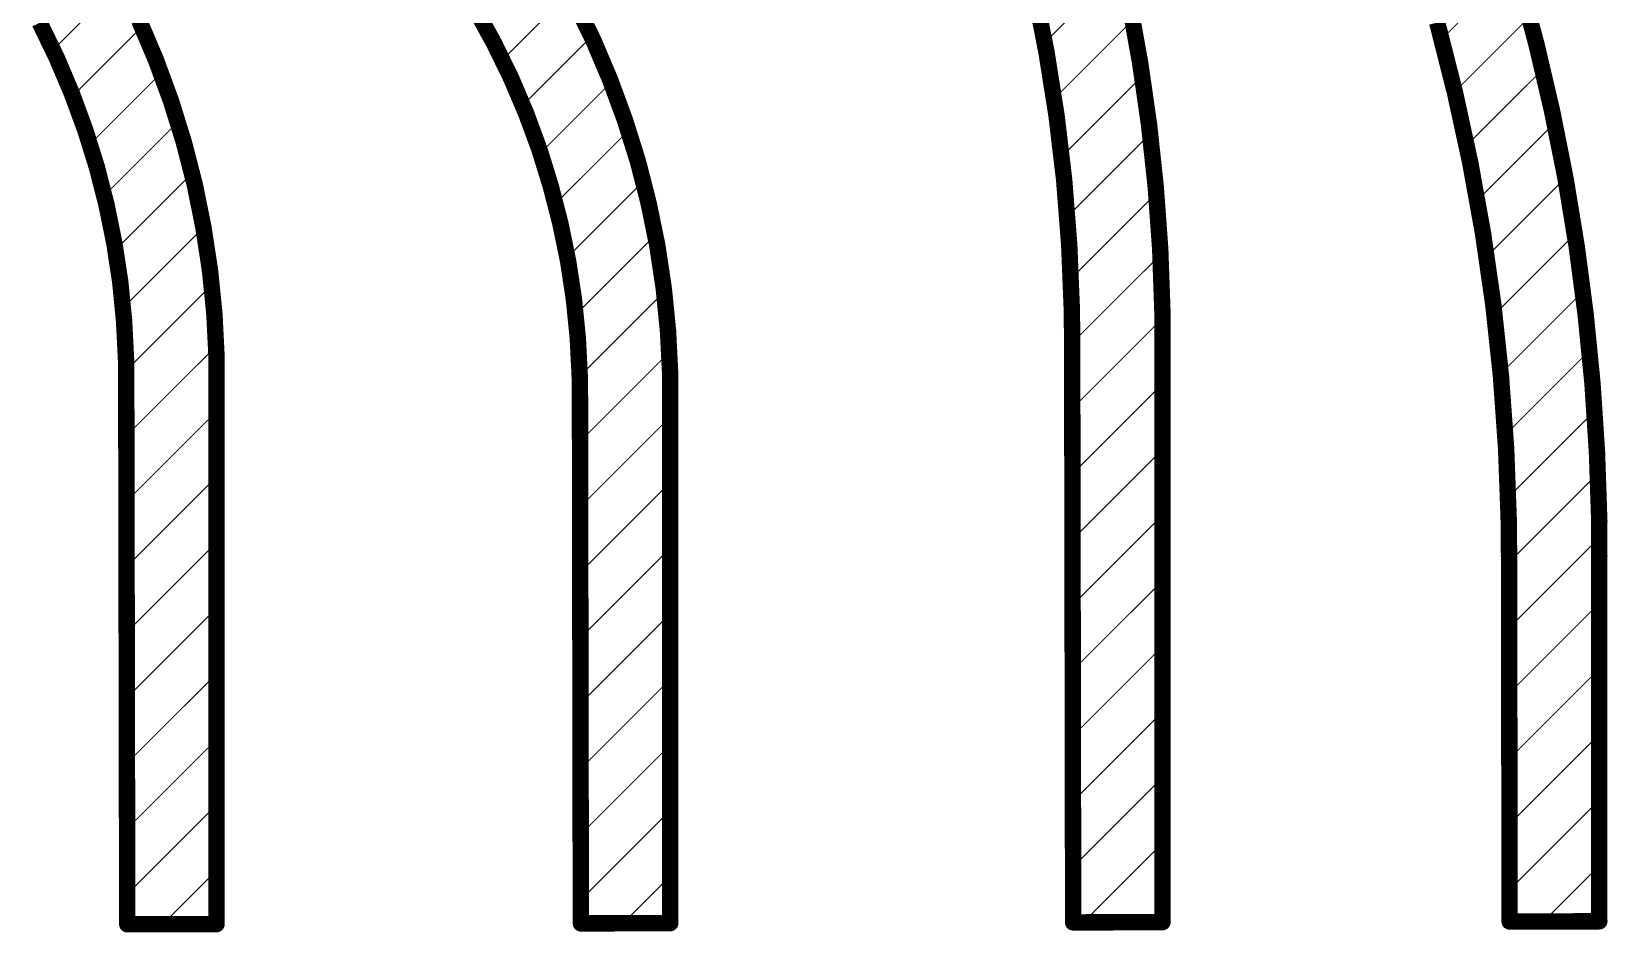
# Model space of a CAD drawing. Header units: millimetres. Extents: x 0 to 19.1, y 0 to 5.1.
# Drawn here: x 14.811 to 16.252, y 0.462 to 1.286 of the extents above; entities that cross this region are included whole.
import ezdxf

# ---------------------------------------------------------------- set-up
doc = ezdxf.new("R2010")
doc.units = ezdxf.units.MM
doc.header["$MEASUREMENT"] = 0
doc.layers.add('DrillDrawing', color=1, linetype='Continuous')

msp = doc.modelspace()

# ---------------------------------------------------------------- linework, layer by layer
at = {"layer": 'DrillDrawing'}
for points, const_width in [([(15.737, 1.2761), (15.8074, 1.3466)], 0.001), ([(16.0998, 1.279), (16.1675, 1.3467)], 0.001), ([(16.1705, 1.3358), (16.1868, 1.2749)], 0.015), ([(14.83, 1.2692), (14.8925, 1.3317)], 0.001), ([(15.7271, 1.3265), (15.7387, 1.2682)], 0.015), ([(15.2166, 1.3067), (15.2336, 1.2758)], 0.015), ([(15.2409, 1.2601), (15.303, 1.3222)], 0.001), ([(15.3071, 1.3139), (15.3244, 1.2785)], 0.015), ([(15.8144, 1.3136), (15.8245, 1.2575)], 0.015), ([(14.8182, 1.2944), (14.8337, 1.2624)], 0.015), ([(14.9091, 1.2966), (14.9246, 1.26)], 0.015), ([(15.7455, 1.2247), (15.8176, 1.2968)], 0.001), ([(16.0961, 1.2946), (16.1123, 1.2308)], 0.015), ([(16.112, 1.2312), (16.1804, 1.2996)], 0.001), ([(14.8482, 1.2274), (14.9118, 1.291)], 0.001), ([(15.2336, 1.2758), (15.2491, 1.2441)], 0.015), ([(15.2596, 1.2187), (15.323, 1.2822)], 0.001), ([(15.3244, 1.2785), (15.3398, 1.2422)], 0.015), ([(14.8337, 1.2624), (14.8476, 1.2296)], 0.015), ([(15.7387, 1.2682), (15.748, 1.2095)], 0.015), ([(16.1868, 1.2749), (16.2012, 1.2135)], 0.015), ([(14.9246, 1.26), (14.9383, 1.2227)], 0.015), ([(15.8245, 1.2575), (15.8326, 1.2011)], 0.015), ([(14.8638, 1.183), (14.9292, 1.2484)], 0.001), ([(15.2491, 1.2441), (15.2629, 1.2117)], 0.015), ([(15.2759, 1.1751), (15.3409, 1.2401)], 0.001), ([(15.3398, 1.2422), (15.3534, 1.2052)], 0.015), ([(15.7524, 1.1716), (15.8263, 1.2455)], 0.001), ([(16.1228, 1.182), (16.1924, 1.2516)], 0.001), ([(14.8476, 1.2296), (14.8599, 1.1961)], 0.015), ([(14.9383, 1.2227), (14.9501, 1.1847)], 0.015), ([(16.1123, 1.2308), (16.1263, 1.1665)], 0.015), ([(15.2629, 1.2117), (15.2751, 1.1786)], 0.015), ([(15.3534, 1.2052), (15.3652, 1.1676)], 0.015), ([(15.748, 1.2095), (15.755, 1.1505)], 0.015), ([(16.2012, 1.2135), (16.2135, 1.1517)], 0.015), ([(14.8599, 1.1961), (14.8705, 1.1621)], 0.015), ([(14.8769, 1.1361), (14.9445, 1.2037)], 0.001), ([(15.2895, 1.1287), (15.3566, 1.1958)], 0.001), ([(15.8326, 1.2011), (15.8387, 1.1444)], 0.015), ([(16.1325, 1.1317), (16.2035, 1.2027)], 0.001), ([(14.9501, 1.1847), (14.96, 1.1462)], 0.015), ([(15.2751, 1.1786), (15.2855, 1.1449)], 0.015), ([(15.7576, 1.1168), (15.8336, 1.1928)], 0.001), ([(14.8705, 1.1621), (14.8793, 1.1277)], 0.015), ([(15.3652, 1.1676), (15.375, 1.1294)], 0.015), ([(16.1263, 1.1665), (16.138, 1.1018)], 0.015), ([(14.8873, 1.0865), (14.9575, 1.1567)], 0.001), ([(14.96, 1.1462), (14.9679, 1.1072)], 0.015), ([(15.755, 1.1505), (15.7596, 1.0912)], 0.015), ([(16.141, 1.0802), (16.2134, 1.1526)], 0.001), ([(16.2135, 1.1517), (16.2237, 1.0896)], 0.015), ([(15.2855, 1.1449), (15.2943, 1.1108)], 0.015), ([(15.3005, 1.0797), (15.3701, 1.1493)], 0.001), ([(15.7608, 1.06), (15.8392, 1.1384)], 0.001), ([(15.8387, 1.1444), (15.8428, 1.0875)], 0.015), ([(14.8793, 1.1277), (14.8864, 1.0928)], 0.015), ([(15.375, 1.1294), (15.3829, 1.0908)], 0.015), ([(14.9679, 1.1072), (14.9739, 1.0679)], 0.015), ([(15.2943, 1.1108), (15.3014, 1.0763)], 0.015), ([(14.8864, 1.0928), (14.8918, 1.0576)], 0.015), ([(14.8941, 1.0333), (14.968, 1.1072)], 0.001), ([(15.308, 1.0272), (15.3811, 1.1003)], 0.001), ([(15.3829, 1.0908), (15.3888, 1.0518)], 0.015), ([(15.7596, 1.0912), (15.762, 1.0318)], 0.015), ([(16.138, 1.1018), (16.1474, 1.0367)], 0.015), ([(16.1483, 1.0275), (16.2219, 1.1011)], 0.001), ([(16.2237, 1.0896), (16.2319, 1.0271)], 0.015), ([(15.3014, 1.0763), (15.3067, 1.0414)], 0.015), ([(15.7623, 1.0015), (15.843, 1.0822)], 0.001), ([(15.8428, 1.0875), (15.8448, 1.0306)], 0.015), ([(14.9739, 1.0679), (14.9779, 1.0284)], 0.015), ([(14.8918, 1.0576), (14.8953, 1.0221)], 0.015), ([(14.8972, 0.9764), (14.9753, 1.0545)], 0.001), ([(15.3888, 1.0518), (15.3927, 1.0126)], 0.015), ([(15.3067, 1.0414), (15.3102, 1.0063)], 0.015), ([(15.3119, 0.9711), (15.3892, 1.0484)], 0.001), ([(15.762, 1.0318), (15.7623, 1.0021)], 0.015), ([(15.8448, 1.0021), (15.8448, 1.0306)], 0.015), ([(16.1474, 1.0367), (16.1544, 0.9712)], 0.015), ([(16.1541, 0.9733), (16.2292, 1.0484)], 0.001), ([(14.8953, 1.0221), (14.8971, 0.9866)], 0.015), ([(14.9779, 1.0284), (14.9799, 0.9886)], 0.015), ([(15.7624, 0.9416), (15.8448, 1.024)], 0.001), ([(16.2319, 1.0271), (16.2381, 0.9644)], 0.015), ([(15.3102, 1.0063), (15.312, 0.9711)], 0.015), ([(15.3927, 1.0126), (15.3947, 0.9732)], 0.015), ([(15.7623, 1.0021), (15.7632, 0.4716)], 0.015), ([(15.8448, 1.0021), (15.8448, 0.4718)], 0.015), ([(14.8974, 0.9166), (14.9794, 0.9986)], 0.001), ([(14.9799, 0.9688), (14.9799, 0.9886)], 0.015), ([(16.1582, 0.9174), (16.2352, 0.9944)], 0.001), ([(14.8971, 0.9866), (14.8973, 0.9688)], 0.015), ([(15.3123, 0.9115), (15.3938, 0.993)], 0.001), ([(15.3947, 0.9535), (15.3947, 0.9732)], 0.015), ([(14.8973, 0.9688), (14.8982, 0.4699)], 0.015), ([(14.9799, 0.9688), (14.9799, 0.47)], 0.015), ([(15.312, 0.9711), (15.3122, 0.9535)], 0.015), ([(16.1544, 0.9712), (16.1591, 0.9056)], 0.015), ([(16.2381, 0.9644), (16.2422, 0.9015)], 0.015), ([(15.3122, 0.9535), (15.313, 0.4707)], 0.015), ([(15.3947, 0.9535), (15.3947, 0.4709)], 0.015), ([(15.7625, 0.8817), (15.8448, 0.964)], 0.001), ([(14.8975, 0.8567), (14.9799, 0.9391)], 0.001), ([(16.1607, 0.8599), (16.2398, 0.939)], 0.001), ([(15.3124, 0.8516), (15.3947, 0.9339)], 0.001), ([(16.1591, 0.9056), (16.1615, 0.8399)], 0.015), ([(16.2422, 0.9015), (16.2443, 0.8385)], 0.015), ([(15.7626, 0.8218), (15.8448, 0.904)], 0.001), ([(14.8976, 0.7968), (14.9799, 0.8791)], 0.001), ([(16.1618, 0.801), (16.2429, 0.8821)], 0.001), ([(15.3125, 0.7917), (15.3947, 0.8739)], 0.001), ([(15.7627, 0.7619), (15.8448, 0.844)], 0.001), ([(16.1615, 0.8399), (16.1618, 0.807)], 0.015), ([(16.2443, 0.807), (16.2443, 0.8385)], 0.015), ([(16.1619, 0.7411), (16.2443, 0.8235)], 0.001), ([(14.8977, 0.7369), (14.9799, 0.8191)], 0.001), ([(15.3126, 0.7318), (15.3947, 0.8139)], 0.001), ([(16.1618, 0.807), (16.1623, 0.4724)], 0.015), ([(16.2443, 0.807), (16.2443, 0.4726)], 0.015), ([(15.7628, 0.702), (15.8448, 0.784)], 0.001), ([(16.162, 0.6812), (16.2443, 0.7635)], 0.001), ([(14.8979, 0.677), (14.9799, 0.7591)], 0.001), ([(15.3127, 0.6719), (15.3947, 0.7539)], 0.001), ([(15.7629, 0.6421), (15.8448, 0.724)], 0.001), ([(14.898, 0.6172), (14.9799, 0.6991)], 0.001), ([(15.3128, 0.612), (15.3947, 0.6939)], 0.001), ([(16.1621, 0.6213), (16.2443, 0.7035)], 0.001), ([(15.763, 0.5822), (15.8448, 0.664)], 0.001), ([(14.8981, 0.5573), (14.9799, 0.6391)], 0.001), ([(15.3129, 0.5521), (15.3947, 0.6339)], 0.001), ([(16.1622, 0.5614), (16.2443, 0.6435)], 0.001), ([(15.7631, 0.5223), (15.8448, 0.604)], 0.001), ([(14.8982, 0.4974), (14.9799, 0.5791)], 0.001), ([(16.1623, 0.5015), (16.2443, 0.5835)], 0.001), ([(15.313, 0.4922), (15.3947, 0.5739)], 0.001), ([(15.7717, 0.4709), (15.8448, 0.544)], 0.001), ([(14.93, 0.4692), (14.9799, 0.5191)], 0.001), ([(16.1925, 0.4717), (16.2443, 0.5235)], 0.001), ([(15.3508, 0.47), (15.3947, 0.5139)], 0.001), ([(14.8982, 0.4699), (14.9799, 0.47)], 0.015), ([(15.313, 0.4707), (15.3947, 0.4709)], 0.015), ([(15.7632, 0.4716), (15.8448, 0.4718)], 0.015), ([(15.8318, 0.471), (15.8448, 0.484)], 0.001), ([(16.1623, 0.4724), (16.2443, 0.4726)], 0.015)]:
    msp.add_lwpolyline(points, dxfattribs=dict(at, const_width=const_width))
for points, const_width in [([(15.2299, 1.2758, 1), (15.2374, 1.2758, 1)], 0.0075), ([(15.2299, 1.2758, 1), (15.2374, 1.2758, 1)], 0.0075), ([(15.3206, 1.2785, 1), (15.3281, 1.2785, 1)], 0.0075), ([(15.3206, 1.2785, 1), (15.3281, 1.2785, 1)], 0.0075), ([(15.3227, 1.2822, 1), (15.3232, 1.2822, 1)], 0.0005), ([(14.83, 1.2624, 1), (14.8375, 1.2624, 1)], 0.0075), ([(14.83, 1.2624, 1), (14.8375, 1.2624, 1)], 0.0075), ([(14.8298, 1.2692, 1), (14.8303, 1.2692, 1)], 0.0005), ([(15.7349, 1.2682, 1), (15.7424, 1.2682, 1)], 0.0075), ([(15.7349, 1.2682, 1), (15.7424, 1.2682, 1)], 0.0075), ([(15.7367, 1.2761, 1), (15.7372, 1.2761, 1)], 0.0005), ([(16.0996, 1.279, 1), (16.1001, 1.279, 1)], 0.0005), ([(16.1831, 1.2749, 1), (16.1906, 1.2749, 1)], 0.0075), ([(16.1831, 1.2749, 1), (16.1906, 1.2749, 1)], 0.0075), ([(14.9209, 1.26, 1), (14.9284, 1.26, 1)], 0.0075), ([(14.9209, 1.26, 1), (14.9284, 1.26, 1)], 0.0075), ([(15.2407, 1.2601, 1), (15.2412, 1.2601, 1)], 0.0005), ([(15.8207, 1.2575, 1), (15.8282, 1.2575, 1)], 0.0075), ([(15.8207, 1.2575, 1), (15.8282, 1.2575, 1)], 0.0075), ([(14.9289, 1.2484, 1), (14.9294, 1.2484, 1)], 0.0005), ([(15.2453, 1.2441, 1), (15.2528, 1.2441, 1)], 0.0075), ([(15.2453, 1.2441, 1), (15.2528, 1.2441, 1)], 0.0075), ([(15.3361, 1.2422, 1), (15.3436, 1.2422, 1)], 0.0075), ([(15.3361, 1.2422, 1), (15.3436, 1.2422, 1)], 0.0075), ([(15.3406, 1.2401, 1), (15.3411, 1.2401, 1)], 0.0005), ([(15.8261, 1.2455, 1), (15.8266, 1.2455, 1)], 0.0005), ([(16.1922, 1.2516, 1), (16.1927, 1.2516, 1)], 0.0005), ([(14.8439, 1.2296, 1), (14.8514, 1.2296, 1)], 0.0075), ([(14.8439, 1.2296, 1), (14.8514, 1.2296, 1)], 0.0075), ([(14.8479, 1.2274, 1), (14.8484, 1.2274, 1)], 0.0005), ([(14.9346, 1.2227, 1), (14.9421, 1.2227, 1)], 0.0075), ([(14.9346, 1.2227, 1), (14.9421, 1.2227, 1)], 0.0075), ([(15.7452, 1.2247, 1), (15.7457, 1.2247, 1)], 0.0005), ([(16.1086, 1.2308, 1), (16.1161, 1.2308, 1)], 0.0075), ([(16.1086, 1.2308, 1), (16.1161, 1.2308, 1)], 0.0075), ([(16.1118, 1.2312, 1), (16.1123, 1.2312, 1)], 0.0005), ([(15.2591, 1.2117, 1), (15.2666, 1.2117, 1)], 0.0075), ([(15.2591, 1.2117, 1), (15.2666, 1.2117, 1)], 0.0075), ([(15.2593, 1.2187, 1), (15.2598, 1.2187, 1)], 0.0005), ([(15.3497, 1.2052, 1), (15.3572, 1.2052, 1)], 0.0075), ([(15.3497, 1.2052, 1), (15.3572, 1.2052, 1)], 0.0075), ([(15.7442, 1.2095, 1), (15.7517, 1.2095, 1)], 0.0075), ([(15.7442, 1.2095, 1), (15.7517, 1.2095, 1)], 0.0075), ([(16.1974, 1.2135, 1), (16.2049, 1.2135, 1)], 0.0075), ([(16.1974, 1.2135, 1), (16.2049, 1.2135, 1)], 0.0075), ([(14.8562, 1.1961, 1), (14.8637, 1.1961, 1)], 0.0075), ([(14.8562, 1.1961, 1), (14.8637, 1.1961, 1)], 0.0075), ([(14.9442, 1.2037, 1), (14.9447, 1.2037, 1)], 0.0005), ([(15.3564, 1.1958, 1), (15.3569, 1.1958, 1)], 0.0005), ([(15.8289, 1.2011, 1), (15.8364, 1.2011, 1)], 0.0075), ([(15.8289, 1.2011, 1), (15.8364, 1.2011, 1)], 0.0075), ([(16.2032, 1.2027, 1), (16.2037, 1.2027, 1)], 0.0005), ([(14.8635, 1.183, 1), (14.864, 1.183, 1)], 0.0005), ([(14.9464, 1.1847, 1), (14.9539, 1.1847, 1)], 0.0075), ([(14.9464, 1.1847, 1), (14.9539, 1.1847, 1)], 0.0075), ([(15.2713, 1.1786, 1), (15.2788, 1.1786, 1)], 0.0075), ([(15.2713, 1.1786, 1), (15.2788, 1.1786, 1)], 0.0075), ([(15.8333, 1.1928, 1), (15.8338, 1.1928, 1)], 0.0005), ([(16.1226, 1.182, 1), (16.1231, 1.182, 1)], 0.0005), ([(14.8667, 1.1621, 1), (14.8742, 1.1621, 1)], 0.0075), ([(14.8667, 1.1621, 1), (14.8742, 1.1621, 1)], 0.0075), ([(15.2757, 1.1751, 1), (15.2762, 1.1751, 1)], 0.0005), ([(15.3614, 1.1676, 1), (15.3689, 1.1676, 1)], 0.0075), ([(15.3614, 1.1676, 1), (15.3689, 1.1676, 1)], 0.0075), ([(15.7521, 1.1716, 1), (15.7526, 1.1716, 1)], 0.0005), ([(16.1226, 1.1665, 1), (16.1301, 1.1665, 1)], 0.0075), ([(16.1226, 1.1665, 1), (16.1301, 1.1665, 1)], 0.0075), ([(14.9562, 1.1462, 1), (14.9637, 1.1462, 1)], 0.0075), ([(14.9562, 1.1462, 1), (14.9637, 1.1462, 1)], 0.0075), ([(14.9572, 1.1567, 1), (14.9577, 1.1567, 1)], 0.0005), ([(15.7512, 1.1505, 1), (15.7587, 1.1505, 1)], 0.0075), ([(15.7512, 1.1505, 1), (15.7587, 1.1505, 1)], 0.0075), ([(16.2097, 1.1517, 1), (16.2172, 1.1517, 1)], 0.0075), ([(16.2097, 1.1517, 1), (16.2172, 1.1517, 1)], 0.0075), ([(16.2132, 1.1526, 1), (16.2137, 1.1526, 1)], 0.0005), ([(15.2818, 1.1449, 1), (15.2893, 1.1449, 1)], 0.0075), ([(15.2818, 1.1449, 1), (15.2893, 1.1449, 1)], 0.0075), ([(15.3698, 1.1493, 1), (15.3703, 1.1493, 1)], 0.0005), ([(15.835, 1.1444, 1), (15.8425, 1.1444, 1)], 0.0075), ([(15.835, 1.1444, 1), (15.8425, 1.1444, 1)], 0.0075), ([(15.8389, 1.1384, 1), (15.8394, 1.1384, 1)], 0.0005), ([(14.8756, 1.1277, 1), (14.8831, 1.1277, 1)], 0.0075), ([(14.8756, 1.1277, 1), (14.8831, 1.1277, 1)], 0.0075), ([(14.8767, 1.1361, 1), (14.8772, 1.1361, 1)], 0.0005), ([(15.2893, 1.1287, 1), (15.2898, 1.1287, 1)], 0.0005), ([(15.3712, 1.1294, 1), (15.3787, 1.1294, 1)], 0.0075), ([(15.3712, 1.1294, 1), (15.3787, 1.1294, 1)], 0.0075), ([(16.1322, 1.1317, 1), (16.1327, 1.1317, 1)], 0.0005), ([(14.9642, 1.1072, 1), (14.9717, 1.1072, 1)], 0.0075), ([(14.9642, 1.1072, 1), (14.9717, 1.1072, 1)], 0.0075), ([(15.2906, 1.1108, 1), (15.2981, 1.1108, 1)], 0.0075), ([(15.2906, 1.1108, 1), (15.2981, 1.1108, 1)], 0.0075), ([(15.7573, 1.1168, 1), (15.7578, 1.1168, 1)], 0.0005), ([(14.8827, 1.0928, 1), (14.8902, 1.0928, 1)], 0.0075), ([(14.8827, 1.0928, 1), (14.8902, 1.0928, 1)], 0.0075), ([(14.9678, 1.1072, 1), (14.9683, 1.1072, 1)], 0.0005), ([(15.3791, 1.0908, 1), (15.3866, 1.0908, 1)], 0.0075), ([(15.3791, 1.0908, 1), (15.3866, 1.0908, 1)], 0.0075), ([(15.3808, 1.1003, 1), (15.3813, 1.1003, 1)], 0.0005), ([(15.7559, 1.0912, 1), (15.7634, 1.0912, 1)], 0.0075), ([(15.7559, 1.0912, 1), (15.7634, 1.0912, 1)], 0.0075), ([(16.1343, 1.1018, 1), (16.1418, 1.1018, 1)], 0.0075), ([(16.1343, 1.1018, 1), (16.1418, 1.1018, 1)], 0.0075), ([(16.22, 1.0896, 1), (16.2275, 1.0896, 1)], 0.0075), ([(16.22, 1.0896, 1), (16.2275, 1.0896, 1)], 0.0075), ([(16.2217, 1.1011, 1), (16.2222, 1.1011, 1)], 0.0005), ([(14.887, 1.0865, 1), (14.8875, 1.0865, 1)], 0.0005), ([(15.2976, 1.0763, 1), (15.3051, 1.0763, 1)], 0.0075), ([(15.2976, 1.0763, 1), (15.3051, 1.0763, 1)], 0.0075), ([(15.839, 1.0875, 1), (15.8465, 1.0875, 1)], 0.0075), ([(15.839, 1.0875, 1), (15.8465, 1.0875, 1)], 0.0075), ([(15.8427, 1.0822, 1), (15.8432, 1.0822, 1)], 0.0005), ([(14.9701, 1.0679, 1), (14.9776, 1.0679, 1)], 0.0075), ([(14.9701, 1.0679, 1), (14.9776, 1.0679, 1)], 0.0075), ([(15.3003, 1.0797, 1), (15.3008, 1.0797, 1)], 0.0005), ([(16.1408, 1.0802, 1), (16.1413, 1.0802, 1)], 0.0005), ([(14.888, 1.0576, 1), (14.8955, 1.0576, 1)], 0.0075), ([(14.888, 1.0576, 1), (14.8955, 1.0576, 1)], 0.0075), ([(14.9751, 1.0545, 1), (14.9756, 1.0545, 1)], 0.0005), ([(15.385, 1.0518, 1), (15.3925, 1.0518, 1)], 0.0075), ([(15.385, 1.0518, 1), (15.3925, 1.0518, 1)], 0.0075), ([(15.7606, 1.06, 1), (15.7611, 1.06, 1)], 0.0005), ([(15.3029, 1.0414, 1), (15.3104, 1.0414, 1)], 0.0075), ([(15.3029, 1.0414, 1), (15.3104, 1.0414, 1)], 0.0075), ([(15.389, 1.0484, 1), (15.3895, 1.0484, 1)], 0.0005), ([(15.7582, 1.0318, 1), (15.7657, 1.0318, 1)], 0.0075), ([(15.7582, 1.0318, 1), (15.7657, 1.0318, 1)], 0.0075), ([(15.8411, 1.0306, 1), (15.8486, 1.0306, 1)], 0.0075), ([(15.8411, 1.0306, 1), (15.8486, 1.0306, 1)], 0.0075), ([(16.1436, 1.0367, 1), (16.1511, 1.0367, 1)], 0.0075), ([(16.1436, 1.0367, 1), (16.1511, 1.0367, 1)], 0.0075), ([(16.229, 1.0484, 1), (16.2295, 1.0484, 1)], 0.0005), ([(14.8916, 1.0221, 1), (14.8991, 1.0221, 1)], 0.0075), ([(14.8916, 1.0221, 1), (14.8991, 1.0221, 1)], 0.0075), ([(14.8939, 1.0333, 1), (14.8944, 1.0333, 1)], 0.0005), ([(14.9741, 1.0284, 1), (14.9816, 1.0284, 1)], 0.0075), ([(14.9741, 1.0284, 1), (14.9816, 1.0284, 1)], 0.0075), ([(15.3078, 1.0272, 1), (15.3083, 1.0272, 1)], 0.0005), ([(15.8446, 1.024, 1), (15.8451, 1.024, 1)], 0.0005), ([(16.148, 1.0275, 1), (16.1485, 1.0275, 1)], 0.0005), ([(16.2282, 1.0271, 1), (16.2357, 1.0271, 1)], 0.0075), ([(16.2282, 1.0271, 1), (16.2357, 1.0271, 1)], 0.0075), ([(15.3065, 1.0063, 1), (15.314, 1.0063, 1)], 0.0075), ([(15.3065, 1.0063, 1), (15.314, 1.0063, 1)], 0.0075), ([(15.389, 1.0126, 1), (15.3965, 1.0126, 1)], 0.0075), ([(15.389, 1.0126, 1), (15.3965, 1.0126, 1)], 0.0075), ([(15.7585, 1.0021, 1), (15.766, 1.0021, 1)], 0.0075), ([(15.7585, 1.0021, 1), (15.766, 1.0021, 1)], 0.0075), ([(15.8411, 1.0021, 1), (15.8486, 1.0021, 1)], 0.0075), ([(15.8411, 1.0021, 1), (15.8486, 1.0021, 1)], 0.0075), ([(14.9761, 0.9886, 1), (14.9836, 0.9886, 1)], 0.0075), ([(14.9761, 0.9886, 1), (14.9836, 0.9886, 1)], 0.0075), ([(14.9792, 0.9986, 1), (14.9797, 0.9986, 1)], 0.0005), ([(15.762, 1.0015, 1), (15.7625, 1.0015, 1)], 0.0005), ([(16.235, 0.9944, 1), (16.2355, 0.9944, 1)], 0.0005), ([(14.8934, 0.9866, 1), (14.9009, 0.9866, 1)], 0.0075), ([(14.8934, 0.9866, 1), (14.9009, 0.9866, 1)], 0.0075), ([(15.391, 0.9732, 1), (15.3985, 0.9732, 1)], 0.0075), ([(15.391, 0.9732, 1), (15.3985, 0.9732, 1)], 0.0075), ([(15.3935, 0.993, 1), (15.394, 0.993, 1)], 0.0005), ([(14.8936, 0.9688, 1), (14.9011, 0.9688, 1)], 0.0075), ([(14.8936, 0.9688, 1), (14.9011, 0.9688, 1)], 0.0075), ([(14.897, 0.9764, 1), (14.8975, 0.9764, 1)], 0.0005), ([(14.9761, 0.9688, 1), (14.9836, 0.9688, 1)], 0.0075), ([(14.9761, 0.9688, 1), (14.9836, 0.9688, 1)], 0.0075), ([(15.3082, 0.9711, 1), (15.3157, 0.9711, 1)], 0.0075), ([(15.3082, 0.9711, 1), (15.3157, 0.9711, 1)], 0.0075), ([(15.3117, 0.9711, 1), (15.3122, 0.9711, 1)], 0.0005), ([(16.1507, 0.9712, 1), (16.1582, 0.9712, 1)], 0.0075), ([(16.1507, 0.9712, 1), (16.1582, 0.9712, 1)], 0.0075), ([(16.1539, 0.9733, 1), (16.1544, 0.9733, 1)], 0.0005), ([(16.2344, 0.9644, 1), (16.2419, 0.9644, 1)], 0.0075), ([(16.2344, 0.9644, 1), (16.2419, 0.9644, 1)], 0.0075), ([(15.3085, 0.9535, 1), (15.316, 0.9535, 1)], 0.0075), ([(15.3085, 0.9535, 1), (15.316, 0.9535, 1)], 0.0075), ([(15.391, 0.9535, 1), (15.3985, 0.9535, 1)], 0.0075), ([(15.391, 0.9535, 1), (15.3985, 0.9535, 1)], 0.0075), ([(15.8446, 0.964, 1), (15.8451, 0.964, 1)], 0.0005), ([(14.9796, 0.9391, 1), (14.9801, 0.9391, 1)], 0.0005), ([(15.7621, 0.9416, 1), (15.7626, 0.9416, 1)], 0.0005), ([(16.2396, 0.939, 1), (16.2401, 0.939, 1)], 0.0005), ([(15.3945, 0.9339, 1), (15.395, 0.9339, 1)], 0.0005), ([(14.8972, 0.9166, 1), (14.8977, 0.9166, 1)], 0.0005), ([(15.312, 0.9115, 1), (15.3125, 0.9115, 1)], 0.0005), ([(16.1554, 0.9056, 1), (16.1629, 0.9056, 1)], 0.0075), ([(16.1554, 0.9056, 1), (16.1629, 0.9056, 1)], 0.0075), ([(16.158, 0.9174, 1), (16.1585, 0.9174, 1)], 0.0005), ([(16.2385, 0.9015, 1), (16.246, 0.9015, 1)], 0.0075), ([(16.2385, 0.9015, 1), (16.246, 0.9015, 1)], 0.0075), ([(15.8446, 0.904, 1), (15.8451, 0.904, 1)], 0.0005), ([(14.9796, 0.8791, 1), (14.9801, 0.8791, 1)], 0.0005), ([(15.7622, 0.8817, 1), (15.7627, 0.8817, 1)], 0.0005), ([(16.2427, 0.8821, 1), (16.2432, 0.8821, 1)], 0.0005), ([(15.3945, 0.8739, 1), (15.395, 0.8739, 1)], 0.0005), ([(14.8973, 0.8567, 1), (14.8978, 0.8567, 1)], 0.0005), ([(15.3121, 0.8516, 1), (15.3126, 0.8516, 1)], 0.0005), ([(16.1605, 0.8599, 1), (16.161, 0.8599, 1)], 0.0005), ([(15.8446, 0.844, 1), (15.8451, 0.844, 1)], 0.0005), ([(16.1577, 0.8399, 1), (16.1652, 0.8399, 1)], 0.0075), ([(16.1577, 0.8399, 1), (16.1652, 0.8399, 1)], 0.0075), ([(16.2406, 0.8385, 1), (16.2481, 0.8385, 1)], 0.0075), ([(16.2406, 0.8385, 1), (16.2481, 0.8385, 1)], 0.0075), ([(15.7623, 0.8218, 1), (15.7628, 0.8218, 1)], 0.0005), ([(16.2441, 0.8235, 1), (16.2446, 0.8235, 1)], 0.0005), ([(14.9796, 0.8191, 1), (14.9801, 0.8191, 1)], 0.0005), ([(15.3945, 0.8139, 1), (15.395, 0.8139, 1)], 0.0005), ([(16.158, 0.807, 1), (16.1655, 0.807, 1)], 0.0075), ([(16.158, 0.807, 1), (16.1655, 0.807, 1)], 0.0075), ([(16.2406, 0.807, 1), (16.2481, 0.807, 1)], 0.0075), ([(16.2406, 0.807, 1), (16.2481, 0.807, 1)], 0.0075), ([(14.8974, 0.7968, 1), (14.8979, 0.7968, 1)], 0.0005), ([(16.1615, 0.801, 1), (16.162, 0.801, 1)], 0.0005), ([(15.3122, 0.7917, 1), (15.3127, 0.7917, 1)], 0.0005), ([(15.8446, 0.784, 1), (15.8451, 0.784, 1)], 0.0005), ([(16.2441, 0.7635, 1), (16.2446, 0.7635, 1)], 0.0005), ([(14.9796, 0.7591, 1), (14.9801, 0.7591, 1)], 0.0005), ([(15.3945, 0.7539, 1), (15.395, 0.7539, 1)], 0.0005), ([(15.7624, 0.7619, 1), (15.7629, 0.7619, 1)], 0.0005), ([(14.8975, 0.7369, 1), (14.898, 0.7369, 1)], 0.0005), ([(16.1616, 0.7411, 1), (16.1621, 0.7411, 1)], 0.0005), ([(15.3123, 0.7318, 1), (15.3128, 0.7318, 1)], 0.0005), ([(15.8446, 0.724, 1), (15.8451, 0.724, 1)], 0.0005), ([(14.9796, 0.6991, 1), (14.9801, 0.6991, 1)], 0.0005), ([(15.3945, 0.6939, 1), (15.395, 0.6939, 1)], 0.0005), ([(15.7625, 0.702, 1), (15.763, 0.702, 1)], 0.0005), ([(16.2441, 0.7035, 1), (16.2446, 0.7035, 1)], 0.0005), ([(14.8976, 0.677, 1), (14.8981, 0.677, 1)], 0.0005), ([(16.1617, 0.6812, 1), (16.1622, 0.6812, 1)], 0.0005), ([(15.3124, 0.6719, 1), (15.3129, 0.6719, 1)], 0.0005), ([(15.8446, 0.664, 1), (15.8451, 0.664, 1)], 0.0005), ([(14.9796, 0.6391, 1), (14.9801, 0.6391, 1)], 0.0005), ([(15.3945, 0.6339, 1), (15.395, 0.6339, 1)], 0.0005), ([(15.7626, 0.6421, 1), (15.7631, 0.6421, 1)], 0.0005), ([(16.2441, 0.6435, 1), (16.2446, 0.6435, 1)], 0.0005), ([(16.1618, 0.6213, 1), (16.1623, 0.6213, 1)], 0.0005), ([(14.8977, 0.6172, 1), (14.8982, 0.6172, 1)], 0.0005), ([(15.3126, 0.612, 1), (15.3131, 0.612, 1)], 0.0005), ([(15.8446, 0.604, 1), (15.8451, 0.604, 1)], 0.0005), ([(14.9796, 0.5791, 1), (14.9801, 0.5791, 1)], 0.0005), ([(15.7627, 0.5822, 1), (15.7632, 0.5822, 1)], 0.0005), ([(16.2441, 0.5835, 1), (16.2446, 0.5835, 1)], 0.0005), ([(15.3945, 0.5739, 1), (15.395, 0.5739, 1)], 0.0005), ([(14.8978, 0.5573, 1), (14.8983, 0.5573, 1)], 0.0005), ([(15.3127, 0.5521, 1), (15.3132, 0.5521, 1)], 0.0005), ([(16.1619, 0.5614, 1), (16.1624, 0.5614, 1)], 0.0005), ([(15.8446, 0.544, 1), (15.8451, 0.544, 1)], 0.0005), ([(14.9796, 0.5191, 1), (14.9801, 0.5191, 1)], 0.0005), ([(15.7628, 0.5223, 1), (15.7633, 0.5223, 1)], 0.0005), ([(16.2441, 0.5235, 1), (16.2446, 0.5235, 1)], 0.0005), ([(15.3945, 0.5139, 1), (15.395, 0.5139, 1)], 0.0005), ([(14.8979, 0.4974, 1), (14.8984, 0.4974, 1)], 0.0005), ([(15.3128, 0.4922, 1), (15.3133, 0.4922, 1)], 0.0005), ([(16.162, 0.5015, 1), (16.1625, 0.5015, 1)], 0.0005), ([(14.8945, 0.4699, 1), (14.902, 0.4699, 1)], 0.0075), ([(14.8945, 0.4699, 1), (14.902, 0.4699, 1)], 0.0075), ([(14.9761, 0.47, 1), (14.9836, 0.47, 1)], 0.0075), ([(14.9761, 0.47, 1), (14.9836, 0.47, 1)], 0.0075), ([(15.3093, 0.4707, 1), (15.3168, 0.4707, 1)], 0.0075), ([(15.3093, 0.4707, 1), (15.3168, 0.4707, 1)], 0.0075), ([(15.391, 0.4709, 1), (15.3985, 0.4709, 1)], 0.0075), ([(15.391, 0.4709, 1), (15.3985, 0.4709, 1)], 0.0075), ([(15.7594, 0.4716, 1), (15.7669, 0.4716, 1)], 0.0075), ([(15.7594, 0.4716, 1), (15.7669, 0.4716, 1)], 0.0075), ([(15.8411, 0.4718, 1), (15.8486, 0.4718, 1)], 0.0075), ([(15.8411, 0.4718, 1), (15.8486, 0.4718, 1)], 0.0075), ([(15.8446, 0.484, 1), (15.8451, 0.484, 1)], 0.0005), ([(16.1586, 0.4724, 1), (16.1661, 0.4724, 1)], 0.0075), ([(16.1586, 0.4724, 1), (16.1661, 0.4724, 1)], 0.0075), ([(16.2406, 0.4726, 1), (16.2481, 0.4726, 1)], 0.0075), ([(16.2406, 0.4726, 1), (16.2481, 0.4726, 1)], 0.0075), ([(14.9297, 0.4692, 1), (14.9302, 0.4692, 1)], 0.0005), ([(15.3506, 0.47, 1), (15.3511, 0.47, 1)], 0.0005), ([(15.7714, 0.4709, 1), (15.7719, 0.4709, 1)], 0.0005), ([(15.8315, 0.471, 1), (15.832, 0.471, 1)], 0.0005), ([(16.1922, 0.4717, 1), (16.1927, 0.4717, 1)], 0.0005)]:
    msp.add_lwpolyline(points, format="xyb", close=True, dxfattribs=dict(at, const_width=const_width))

doc.saveas('drawing.dxf')
